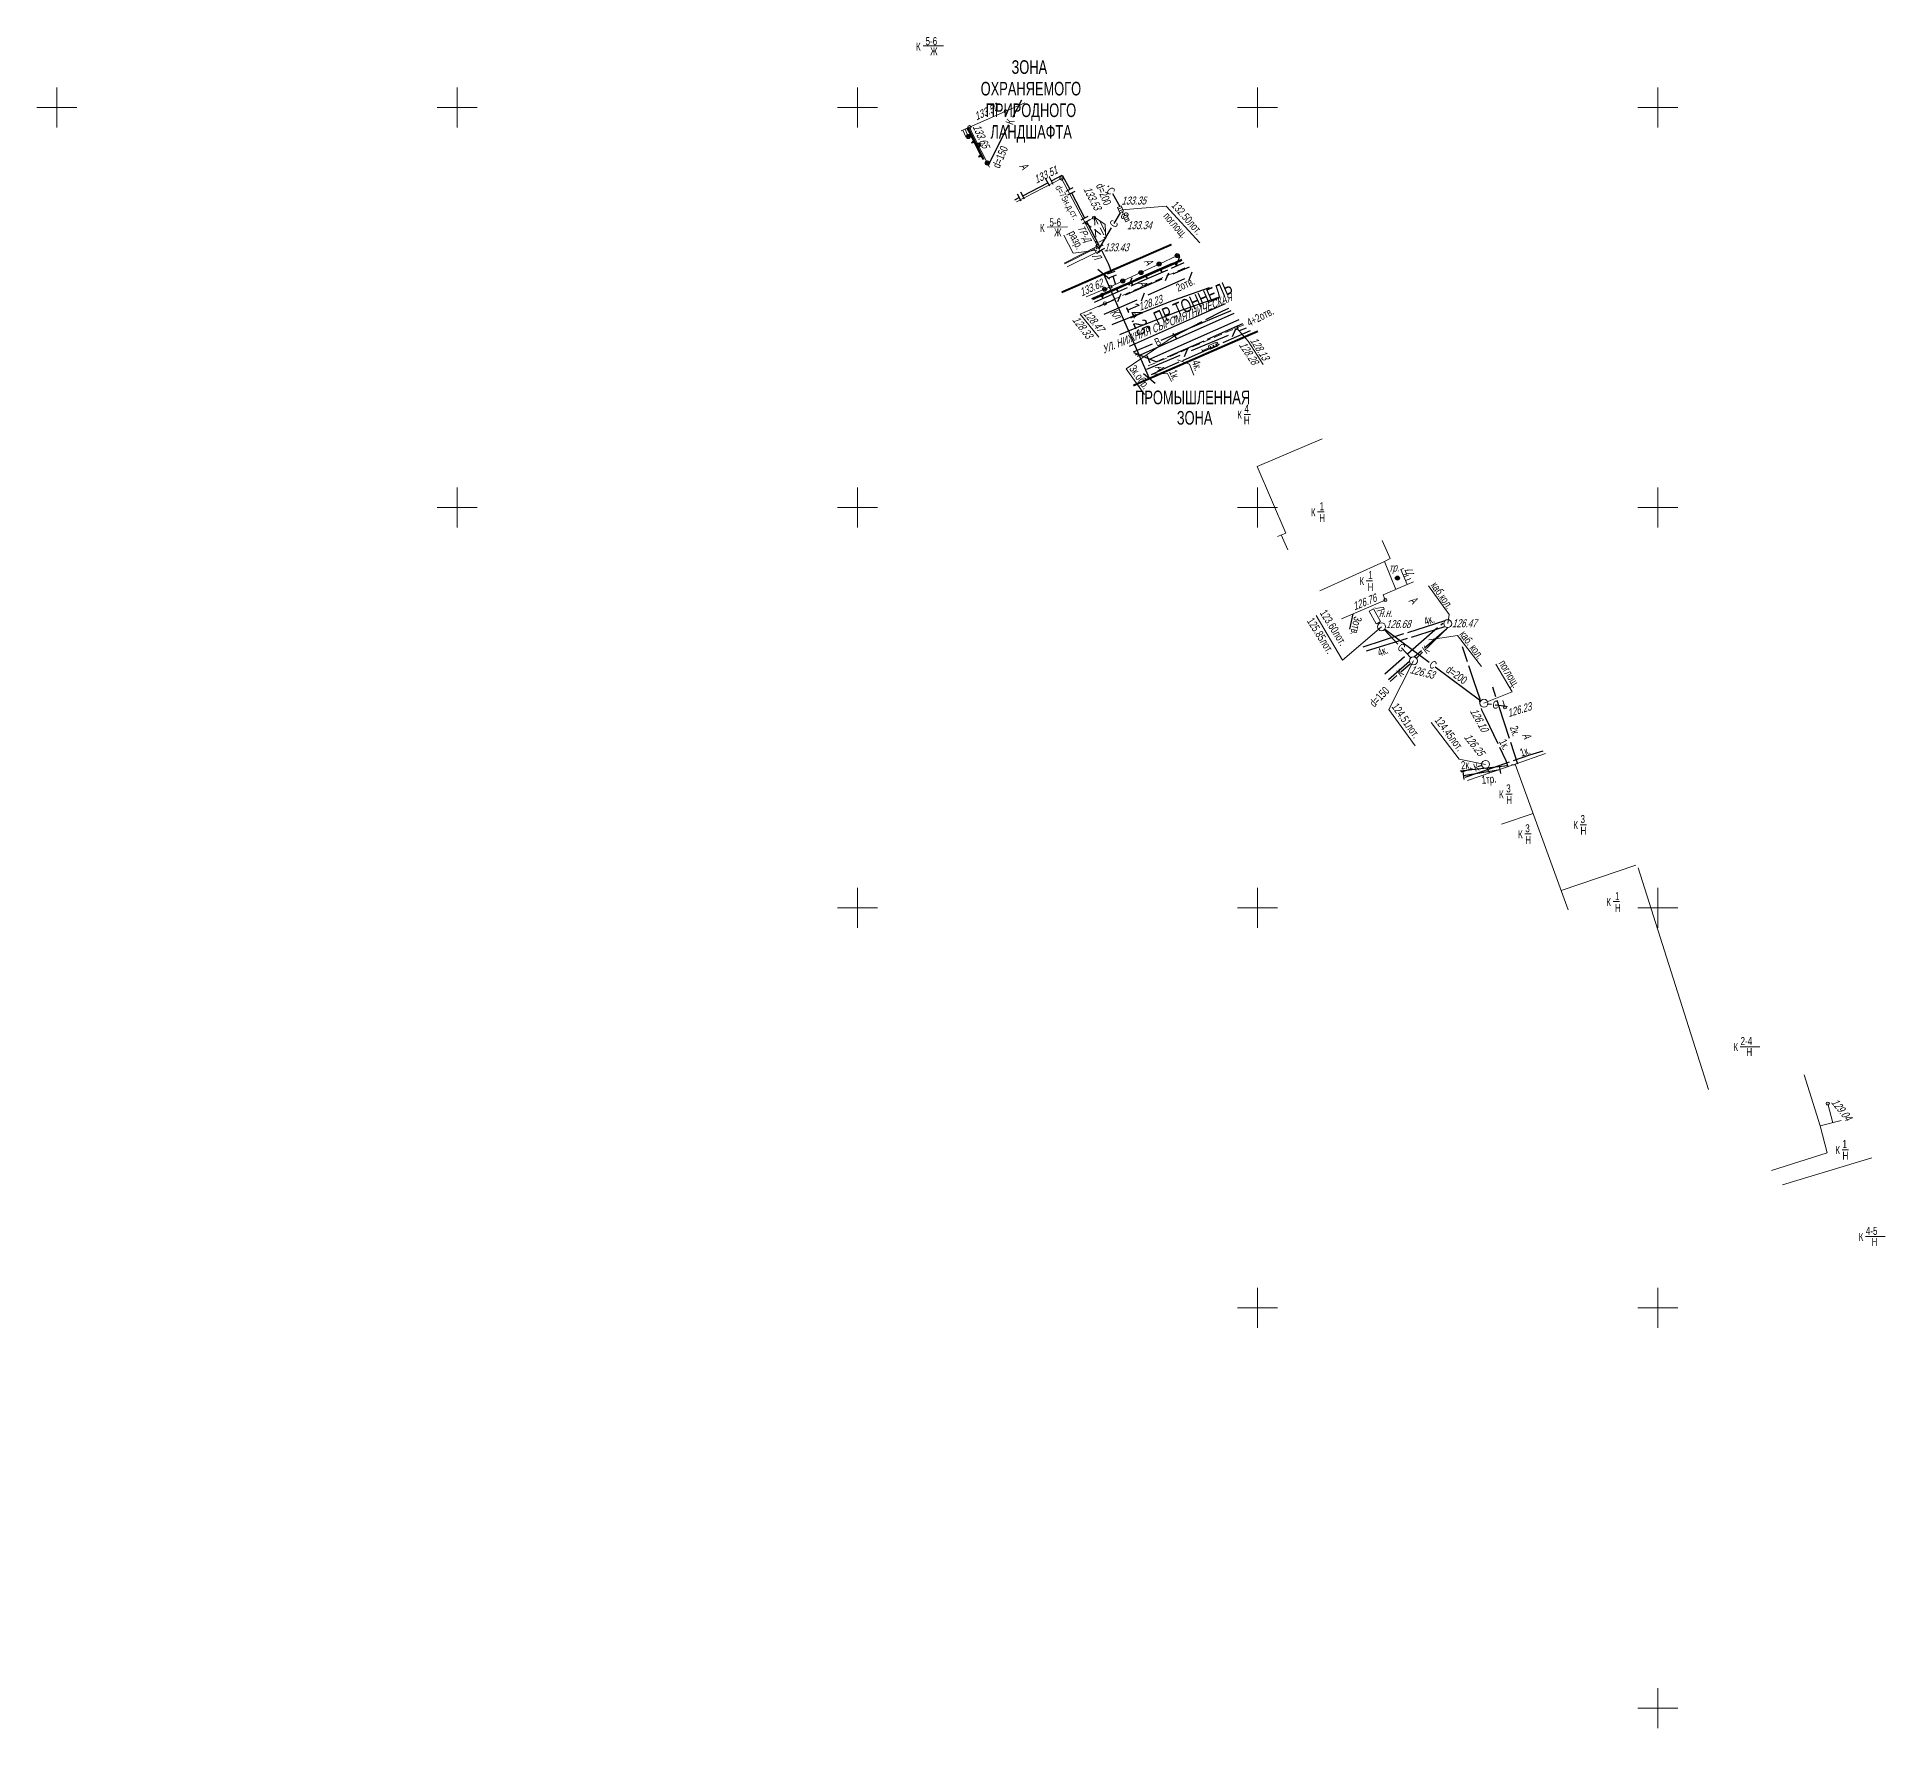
# Model space of a CAD drawing. Extents: x 10098 to 11902, y 8648 to 10202.
# Drawn here: x 10347.5 to 10578.4, y 9397.5 to 9608.8 of the extents above; entities that cross this region are included whole.
import ezdxf
from ezdxf.enums import TextEntityAlignment as Align

# ---------------------------------------------------------------- set-up
doc = ezdxf.new("R2010")
doc.units = 0
for name, color, linetype in [('1_Водопровод', 7, 'Continuous'), ('20_Строения', 7, 'Continuous'), ('21_Колодцы', 7, 'Continuous'), ('22_Столбы', 7, 'Continuous'), ('23_Ограждения', 7, 'Continuous'), ('30_ЖД_обустройства', 7, 'Continuous'), ('38_Высотные_отметки', 7, 'Continuous'), ('50_Красные_линии', 7, 'Continuous'), ('51_Сетка_координат', 7, 'Continuous'), ('52_Топонимика', 7, 'Continuous'), ('Подписи_зданий', 7, 'Continuous')]:
    doc.layers.add(name, color=color, linetype=linetype)
for name, color, linetype, lineweight in [('29_Пути', 7, 'Continuous', 30), ('2_Водосток', 30, 'Continuous', 30), ('4_Канализация', 16, 'Continuous', 30), ('5_Газопровод', 16, 'Continuous', 30), ('7_Электрокабели', 1, 'Continuous', 30), ('8_Связь', 3, 'Continuous', 30)]:
    doc.layers.add(name, color=color, linetype=linetype, lineweight=lineweight)
doc.styles.add('mggt', font='russian_1251.shx', dxfattribs={"width": 0.75, "oblique": 18, "height": 1})
doc.styles.add('Style-RUSSIAN_1251', font='RUSSIAN_1251.shx')

msp = doc.modelspace()

# ---------------------------------------------------------------- hatches: boundary and pattern name
at = {"layer": '50_Красные_линии', "linetype": 'Continuous', "lineweight": 25}
for points in [[(10488.31, 9582.6), (10487.39, 9582.2), (10487.49, 9581.98), (10488.41, 9582.38)], [(10489.2, 9582.99), (10488.31, 9582.6), (10488.41, 9582.38), (10489.3, 9582.76)], [(10482.81, 9580.21), (10481.89, 9579.81), (10481.99, 9579.58), (10482.91, 9579.98)], [(10483.72, 9580.61), (10482.81, 9580.21), (10482.91, 9579.98), (10483.82, 9580.38)], [(10484.64, 9581.01), (10483.72, 9580.61), (10483.82, 9580.38), (10484.74, 9580.78)], [(10485.56, 9581.4), (10484.64, 9581.01), (10484.74, 9580.78), (10485.66, 9581.18)], [(10486.47, 9581.8), (10485.56, 9581.4), (10485.66, 9581.18), (10486.57, 9581.58)], [(10487.39, 9582.2), (10486.47, 9581.8), (10486.57, 9581.58), (10487.49, 9581.98)], [(10477.31, 9577.81), (10476.39, 9577.41), (10476.49, 9577.18), (10477.41, 9577.58)], [(10478.22, 9578.21), (10477.31, 9577.81), (10477.41, 9577.58), (10478.32, 9577.98)], [(10479.14, 9578.61), (10478.22, 9578.21), (10478.32, 9577.98), (10479.24, 9578.38)], [(10480.06, 9579.01), (10479.14, 9578.61), (10479.24, 9578.38), (10480.16, 9578.78)], [(10480.97, 9579.41), (10480.06, 9579.01), (10480.16, 9578.78), (10481.07, 9579.18)], [(10481.89, 9579.81), (10480.97, 9579.41), (10481.07, 9579.18), (10481.99, 9579.58)], [(10476.39, 9577.41), (10475.47, 9577.01), (10475.57, 9576.78), (10476.49, 9577.18)], [(10497.25, 9570.96), (10496.33, 9570.56), (10496.43, 9570.33), (10497.35, 9570.73)], [(10498.17, 9571.36), (10497.25, 9570.96), (10497.35, 9570.73), (10498.27, 9571.13)], [(10499.08, 9571.76), (10498.17, 9571.36), (10498.27, 9571.13), (10499.18, 9571.53)], [(10499.99, 9572.15), (10499.08, 9571.76), (10499.18, 9571.53), (10500.09, 9571.92)], [(10491.75, 9568.56), (10490.83, 9568.16), (10490.93, 9567.93), (10491.85, 9568.33)], [(10492.67, 9568.96), (10491.75, 9568.56), (10491.85, 9568.33), (10492.77, 9568.73)], [(10493.58, 9569.36), (10492.67, 9568.96), (10492.77, 9568.73), (10493.68, 9569.13)], [(10494.5, 9569.76), (10493.58, 9569.36), (10493.68, 9569.13), (10494.6, 9569.53)], [(10495.42, 9570.16), (10494.5, 9569.76), (10494.6, 9569.53), (10495.52, 9569.93)], [(10496.33, 9570.56), (10495.42, 9570.16), (10495.52, 9569.93), (10496.43, 9570.33)], [(10486.25, 9566.16), (10485.33, 9565.76), (10485.43, 9565.53), (10486.35, 9565.93)], [(10487.17, 9566.56), (10486.25, 9566.16), (10486.35, 9565.93), (10487.27, 9566.33)], [(10488.08, 9566.96), (10487.17, 9566.56), (10487.27, 9566.33), (10488.18, 9566.73)], [(10489, 9567.36), (10488.08, 9566.96), (10488.18, 9566.73), (10489.1, 9567.13)], [(10489.92, 9567.76), (10489, 9567.36), (10489.1, 9567.13), (10490.02, 9567.53)], [(10490.83, 9568.16), (10489.92, 9567.76), (10490.02, 9567.53), (10490.93, 9567.93)], [(10485.33, 9565.76), (10484.42, 9565.36), (10484.52, 9565.13), (10485.43, 9565.53)]]:
    msp.add_hatch(color=8, dxfattribs=at).paths.add_polyline_path(points)

# ---------------------------------------------------------------- linework, layer by layer
at = {"layer": '1_Водопровод', "color": 8, "linetype": 'Continuous', "lineweight": 30}
for p, q in [((10490.59, 9572.04), (10496.69, 9574.63)), ((10487.95, 9570.92), (10490.59, 9572.04)), ((10484.49, 9569.46), (10486.87, 9570.47))]:
    msp.add_line(p, q, dxfattribs=at)
at = {"layer": '20_Строения', "color": 8, "linetype": 'Continuous', "lineweight": 15}
for p, q in [((10478.42, 9585.64), (10479.21, 9585.03)), ((10479.63, 9586.28), (10478.75, 9585.81)), ((10479.61, 9584.73), (10480.41, 9584.12)), ((10479.63, 9586.28), (10479.69, 9585.28)), ((10479.63, 9586.28), (10480.1, 9585.4)), ((10479.72, 9584.78), (10479.78, 9583.78)), ((10480.34, 9584.96), (10480.81, 9584.07)), ((10479.81, 9583.28), (10479.83, 9582.99)), ((10481.04, 9583.63), (10480.16, 9583.16)), ((10480.8, 9583.81), (10481.04, 9583.63))]:
    msp.add_line(p, q, dxfattribs=at)
for points in [[(10470.93, 9600.59), (10464, 9597.53)], [(10464, 9597.53), (10462.97, 9597.07)], [(10463.18, 9597.16), (10463.18, 9597.16), (10463.58, 9596.25)], [(10463.45, 9597.28), (10463.45, 9597.28), (10463.86, 9596.37)], [(10463.73, 9597.41), (10463.73, 9597.41), (10464.13, 9596.49)], [(10464, 9597.53), (10464, 9597.53), (10464.41, 9596.61)], [(10469.88, 9588.2), (10475.5, 9591.13), (10480.01, 9582.66), (10475.84, 9580.56)], [(10481.04, 9583.63), (10480.98, 9585.37), (10479.63, 9586.28)], [(10480.26, 9585.86), (10481.01, 9584.43)], [(10486.87, 9566.4), (10498.11, 9571.28), (10499.37, 9571.83)], [(10502.49, 9546.37), (10503.52, 9546.82), (10499.97, 9555.12), (10508.07, 9558.59)], [(10515.59, 9545.89), (10516.56, 9543.63), (10515.85, 9543.28), (10517.27, 9539.77)], [(10518.22, 9542.39), (10517.9, 9542.26), (10518.69, 9540.39)], [(10518.29, 9541.34), (10518.84, 9541.57)], [(10518.49, 9540.88), (10519.15, 9541.16)], [(10519.48, 9540.72), (10518.69, 9540.39)], [(10518.69, 9540.39), (10515.68, 9539.09), (10515.96, 9538.44), (10510.5, 9536.09)], [(10531.21, 9525.14), (10530.91, 9525.05), (10530.64, 9525.89)], [(10526.24, 9515.89), (10532.18, 9517.94)], [(10538.81, 9499.76), (10532.18, 9517.94), (10535.98, 9519.26)], [(10530.47, 9510.46), (10530.47, 9510.46), (10534.43, 9511.76)], [(10547.27, 9505.34), (10537.94, 9502.17)], [(10556.35, 9477.27), (10547.56, 9504.98)], [(10568.3, 9479.11), (10570.3, 9472.73), (10571.18, 9469.38), (10564.23, 9467.16)], [(10571.87, 9473.14), (10571.25, 9475.48)], [(10570.3, 9472.73), (10572.93, 9473.42)], [(10565.6, 9465.39), (10576.74, 9468.75)]]:
    msp.add_lwpolyline(points, dxfattribs=at)
at = {"layer": '20_Строения', "color": 8, "linetype": 'Continuous', "lineweight": 15, "flags": 128}
for points in [[(10464, 9597.53), (10462.97, 9597.07)], [(10503.77, 9544.73), (10502.96, 9546.58)], [(10507.77, 9539.59), (10515.85, 9543.28)]]:
    msp.add_lwpolyline(points, dxfattribs=at)
at = {"layer": '21_Колодцы', "color": 8, "lineweight": 15}
for p, q in [((10482.94, 9587.72), (10482.49, 9587.51)), ((10482.49, 9587.51), (10482.81, 9586.83)), ((10482.81, 9586.83), (10483.26, 9587.05)), ((10483.26, 9587.05), (10482.94, 9587.72)), ((10483.65, 9586.59), (10483.2, 9586.37)), ((10483.2, 9586.37), (10483.53, 9585.69)), ((10483.53, 9585.69), (10483.98, 9585.91)), ((10483.98, 9585.91), (10483.65, 9586.59)), ((10480.01, 9582.66), (10479.56, 9582.43)), ((10479.56, 9582.43), (10479.9, 9581.76)), ((10480.35, 9581.99), (10480.01, 9582.66)), ((10479.9, 9581.76), (10480.35, 9581.99))]:
    msp.add_line(p, q, dxfattribs=at)
for points in [[(10483.05, 9587.5), (10482.6, 9587.28)], [(10483.16, 9587.27), (10482.71, 9587.05)], [(10483.76, 9586.36), (10483.31, 9586.14)], [(10483.87, 9586.14), (10483.42, 9585.92)]]:
    msp.add_lwpolyline(points, dxfattribs=at)
at = {"layer": '21_Колодцы', "color": 8, "linetype": 'Continuous', "lineweight": 15}
msp.add_lwpolyline([(10513.96, 9537.06), (10514.49, 9537.35), (10515.37, 9535.77), (10514.84, 9535.48), (10513.96, 9537.06)], dxfattribs=at)
at = {"layer": '21_Колодцы', "color": 8, "linetype": 'Continuous', "lineweight": 9}
for centre in [(10515.49, 9535.11), (10523.76, 9535.5), (10519.48, 9530.85), (10528.29, 9525.55), (10528.49, 9517.91)]:
    msp.add_circle(centre, 0.5, dxfattribs=at)
at = {"layer": '22_Столбы', "color": 8, "lineweight": 30}
for radius in [0.25, 0.175, 0.1]:
    msp.add_circle((10517.48, 9541.19), radius, dxfattribs=at)
at = {"layer": '23_Ограждения', "color": 8, "linetype": 'Continuous', "lineweight": 15}
for p, q in [((10464.41, 9596.61), (10463.6, 9596.26)), ((10464.44, 9596.63), (10466.5, 9592.55)), ((10479.62, 9582.32), (10475.91, 9580.47)), ((10479.84, 9581.87), (10476.22, 9580.07)), ((10485.43, 9579.37), (10487.7, 9580.43)), ((10487.7, 9580.43), (10489.99, 9581.5)), ((10481.63, 9577.6), (10483.16, 9578.32)), ((10483.16, 9578.32), (10485.43, 9579.37)), ((10486.79, 9578.13), (10485.88, 9577.72)), ((10488.16, 9578.74), (10487.25, 9578.33)), ((10489.53, 9579.35), (10488.62, 9578.94)), ((10490.9, 9579.97), (10489.99, 9579.56)), ((10478.58, 9576.33), (10480.89, 9577.29)), ((10480.93, 9575.51), (10480.4, 9575.27)), ((10480.89, 9577.29), (10481.63, 9577.6)), ((10481.32, 9575.68), (10480.93, 9575.51)), ((10482.68, 9576.29), (10481.77, 9575.88)), ((10484.05, 9576.9), (10483.14, 9576.5)), ((10485.42, 9577.52), (10484.51, 9577.11)), ((10493.23, 9570.67), (10494.14, 9571.07)), ((10494.6, 9571.27), (10495.52, 9571.66)), ((10495.98, 9571.86), (10496.9, 9572.26)), ((10497.36, 9572.46), (10498.27, 9572.85)), ((10487.72, 9568.3), (10488.64, 9568.69)), ((10489.09, 9568.89), (10490.01, 9569.29)), ((10490.47, 9569.48), (10491.39, 9569.88)), ((10491.85, 9570.08), (10492.77, 9570.47)), ((10486.34, 9567.7), (10487.26, 9568.1))]:
    msp.add_line(p, q, dxfattribs=at)
at = {"layer": '23_Ограждения', "color": 8, "linetype": 'Continuous', "lineweight": 50}
for p, q in [((10463.97, 9597.06), (10463.78, 9597.43)), ((10464.61, 9595.77), (10463.97, 9597.06)), ((10465.51, 9593.99), (10464.61, 9595.77)), ((10465.75, 9593.5), (10465.51, 9593.99)), ((10489.73, 9580.58), (10487.9, 9579.78)), ((10490.55, 9580.94), (10489.73, 9580.58)), ((10484.23, 9578.17), (10482.4, 9577.37)), ((10486.06, 9578.98), (10484.23, 9578.17)), ((10487.9, 9579.78), (10486.06, 9578.98)), ((10482.4, 9577.37), (10479.36, 9576.05))]:
    msp.add_line(p, q, dxfattribs=at)
at = {"layer": '23_Ограждения', "color": 8, "linetype": 'Continuous', "lineweight": 30}
for p, q in [((10464.57, 9595.86), (10464.25, 9595.59)), ((10464.25, 9595.59), (10464.66, 9595.68)), ((10465.46, 9594.08), (10465.15, 9593.81)), ((10465.15, 9593.81), (10465.55, 9593.9)), ((10489.64, 9580.54), (10489.89, 9580.21)), ((10489.89, 9580.21), (10489.82, 9580.62)), ((10484.14, 9578.14), (10484.39, 9577.81)), ((10484.39, 9577.81), (10484.32, 9578.22)), ((10485.97, 9578.94), (10486.22, 9578.61)), ((10486.22, 9578.61), (10486.16, 9579.02)), ((10487.8, 9579.74), (10488.06, 9579.41)), ((10488.06, 9579.41), (10487.99, 9579.82)), ((10480.41, 9576.5), (10480.66, 9576.17)), ((10480.66, 9576.17), (10480.59, 9576.58)), ((10482.31, 9577.33), (10482.56, 9577.01)), ((10482.56, 9577.01), (10482.49, 9577.41))]:
    msp.add_line(p, q, dxfattribs=at)
for centre, radius in [((10463.86, 9596.37), 0.25), ((10463.86, 9596.37), 0.125), ((10465.12, 9595.29), 0.25), ((10465.12, 9595.29), 0.125), ((10466.24, 9593.06), 0.25), ((10466.24, 9593.06), 0.125), ((10487.7, 9580.43), 0.25), ((10487.7, 9580.43), 0.125), ((10489.96, 9581.49), 0.25), ((10489.96, 9581.49), 0.125), ((10483.16, 9578.32), 0.25), ((10483.16, 9578.32), 0.125), ((10485.43, 9579.37), 0.25), ((10485.43, 9579.37), 0.125), ((10480.88, 9577.29), 0.25), ((10480.88, 9577.29), 0.125)]:
    msp.add_circle(centre, radius, dxfattribs=at)
at = {"layer": '29_Пути', "color": 8, "linetype": 'Continuous', "lineweight": 30}
for points in [[(10481.84, 9572.86), (10484.64, 9574.02), (10489.51, 9575.92), (10493.98, 9577.51)], [(10482.81, 9571.61), (10485.21, 9572.61), (10490.04, 9574.5), (10495.17, 9576.31)], [(10495.96, 9575.45), (10483.97, 9570.12)], [(10497.03, 9574.26), (10484.94, 9568.89)]]:
    msp.add_lwpolyline(points, dxfattribs=at)
at = {"layer": '2_Водосток', "color": 8, "linetype": 'Continuous', "lineweight": 30}
for p, q in [((10481.29, 9590.22), (10481.37, 9590.09)), ((10481.86, 9589.24), (10482.78, 9587.64)), ((10481.73, 9584.96), (10480.18, 9582.32)), ((10482.84, 9586.84), (10482.04, 9585.48)), ((10515.88, 9534.71), (10517.53, 9532.94)), ((10515.92, 9534.8), (10521.43, 9530.68)), ((10517.97, 9532.46), (10519.14, 9531.21)), ((10522.2, 9530.1), (10527.89, 9525.85)), ((10528.79, 9525.48), (10529.23, 9525.42)), ((10529.69, 9525.36), (10530.82, 9525.22))]:
    msp.add_line(p, q, dxfattribs=at)
for points in [[(10483.04, 9586.94), (10483.15, 9586.8)], [(10483.28, 9586.66), (10483.43, 9586.48)], [(10515.11, 9535.44), (10514.98, 9535.56)], [(10515.27, 9535.56), (10515.18, 9535.67)]]:
    msp.add_lwpolyline(points, dxfattribs=at)
at = {"layer": '2_Водосток', "color": 8, "linetype": 'Continuous', "lineweight": 15}
for points in [[(10483.06, 9587.22), (10488.58, 9587.66), (10492.8, 9583.09)], [(10475.79, 9584.04), (10476.97, 9581.78), (10479.93, 9582.17)], [(10515.49, 9535.11), (10510.62, 9530.92), (10507.33, 9536.52)], [(10528.29, 9525.55), (10531.83, 9526.96), (10529.77, 9530.45)]]:
    msp.add_lwpolyline(points, dxfattribs=at)
at = {"layer": '30_ЖД_обустройства', "color": 8, "lineweight": 15}
for p, q in [((10493.02, 9569.77), (10493.19, 9569.41)), ((10493.1, 9569.59), (10493.92, 9569.97)), ((10493.93, 9570.26), (10494.82, 9570.68)), ((10494.14, 9569.81), (10495.03, 9570.22))]:
    msp.add_line(p, q, dxfattribs=at)
at = {"layer": '30_ЖД_обустройства', "color": 8, "lineweight": 9}
for centre in [(10494.12, 9570.07), (10494.48, 9570.24), (10494.84, 9570.41)]:
    msp.add_circle(centre, 0.05, dxfattribs=at)
for centre, start, end in [((10494.19, 9570.1), 148.7254, 261.6108), ((10494.78, 9570.38), 328.7254, 81.6108)]:
    msp.add_arc(centre, 0.3, start, end, dxfattribs=at)
at = {"layer": '38_Высотные_отметки', "color": 8, "linetype": 'Continuous', "lineweight": 15}
msp.add_lwpolyline([(10480.93, 9575.51), (10477.83, 9574.16), (10480.15, 9571.29)], dxfattribs=at)
at = {"layer": '38_Высотные_отметки', "color": 8, "linetype": 'Continuous', "lineweight": 15, "elevation": 128.28}
msp.add_lwpolyline([(10497.36, 9572.46), (10498.82, 9570.81), (10500.69, 9567.9)], dxfattribs=at)
at = {"layer": '38_Высотные_отметки', "color": 8, "lineweight": 9}
for centre in [(10468.54, 9599.5, 133.5), (10464, 9597.53, 133.5), (10466.18, 9593.14, 133.5), (10475.5, 9591.13, 133.51), (10479.57, 9586.23, 133.53), (10480.01, 9582.66, 133.43), (10481.63, 9577.6, 133.62), (10480.59, 9576.58, 128.5), (10480.93, 9575.51, 128.33), (10484.64, 9574.02, 128.23), (10497.36, 9572.46), (10515.97, 9538.45, 126.76), (10530.91, 9525.05, 126.23), (10571.24, 9475.52, 129.04)]:
    msp.add_circle(centre, 0.2, dxfattribs=at)
at = {"layer": '4_Канализация', "color": 8, "linetype": 'Continuous', "lineweight": 30}
for p, q in [((10469.43, 9598.78), (10470.57, 9600.94)), ((10466.34, 9592.75), (10468.81, 9597.6)), ((10468.81, 9597.6), (10468.93, 9597.83)), ((10521.09, 9532.4), (10523.78, 9535.01)), ((10519.84, 9531.2), (10520.61, 9531.94)), ((10517.91, 9529.46), (10519.11, 9530.52)), ((10516.58, 9528.29), (10517.42, 9529.03))]:
    msp.add_line(p, q, dxfattribs=at)
at = {"layer": '4_Канализация', "color": 8, "linetype": 'Continuous', "lineweight": 15}
for points in [[(10519.48, 9530.85), (10516.42, 9524.79), (10519.7, 9520.23)], [(10528.49, 9517.91), (10525.17, 9518.57), (10521.69, 9523.14)]]:
    msp.add_lwpolyline(points, dxfattribs=at)
at = {"layer": '4_Канализация', "color": 8, "linetype": 'Continuous', "lineweight": 30, "flags": 128}
for points in [[(10528.01, 9517.76), (10527.49, 9517.59)], [(10526.8, 9517.37), (10525.43, 9516.94)], [(10528.98, 9516.81), (10528.69, 9517.45)]]:
    msp.add_lwpolyline(points, dxfattribs=at)
at = {"layer": '50_Красные_линии', "color": 8, "linetype": 'Continuous', "lineweight": 25}
for p, q in [((10480.05, 9579.79), (10481.51, 9578.57)), ((10486.48, 9566.12), (10480.78, 9579.18)), ((10487.21, 9565.51), (10485.75, 9566.73))]:
    msp.add_line(p, q, dxfattribs=at)
at = {"layer": '51_Сетка_координат', "color": 8, "lineweight": 15}
for points in [[(10350, 9602.5), (10350, 9597.5)], [(10400, 9602.5), (10400, 9597.5)], [(10450, 9602.5), (10450, 9597.5)], [(10500, 9602.5), (10500, 9597.5)], [(10550, 9602.5), (10550, 9597.5)], [(10347.5, 9600), (10352.5, 9600)], [(10397.5, 9600), (10402.5, 9600)], [(10447.5, 9600), (10452.5, 9600)], [(10497.5, 9600), (10502.5, 9600)], [(10547.5, 9600), (10552.5, 9600)], [(10400, 9552.5), (10400, 9547.5)], [(10450, 9552.5), (10450, 9547.5)], [(10500, 9552.5), (10500, 9547.5)], [(10550, 9552.5), (10550, 9547.5)], [(10397.5, 9550), (10402.5, 9550)], [(10447.5, 9550), (10452.5, 9550)], [(10497.5, 9550), (10502.5, 9550)], [(10547.5, 9550), (10552.5, 9550)], [(10450, 9502.5), (10450, 9497.5)], [(10500, 9502.5), (10500, 9497.5)], [(10550, 9502.5), (10550, 9497.5)], [(10447.5, 9500), (10452.5, 9500)], [(10497.5, 9500), (10502.5, 9500)], [(10547.5, 9500), (10552.5, 9500)], [(10500, 9452.5), (10500, 9447.5)], [(10550, 9452.5), (10550, 9447.5)], [(10497.5, 9450), (10502.5, 9450)], [(10547.5, 9450), (10552.5, 9450)], [(10550, 9402.5), (10550, 9397.5)], [(10547.5, 9400), (10552.5, 9400)]]:
    msp.add_lwpolyline(points, dxfattribs=at)
at = {"layer": '5_Газопровод', "color": 8, "linetype": 'Continuous', "lineweight": 30}
for p, q in [((10470.9, 9588.52), (10470.43, 9589.4)), ((10470.66, 9588.96), (10473.8, 9590.6)), ((10474.03, 9590.16), (10473.56, 9591.05)), ((10474.47, 9590.39), (10474.01, 9591.28)), ((10476.08, 9589.54), (10476.97, 9590)), ((10476.31, 9589.1), (10477.2, 9589.56)), ((10476.76, 9589.33), (10478.4, 9586.19)), ((10469.69, 9588.45), (10470.22, 9588.73)), ((10470.45, 9588.28), (10469.99, 9589.17)), ((10477.95, 9585.96), (10478.84, 9586.43)), ((10478.19, 9585.52), (10479.07, 9585.98)), ((10478.63, 9585.75), (10480.27, 9582.62)), ((10479.83, 9582.38), (10480.71, 9582.85)), ((10480.06, 9581.94), (10480.94, 9582.4)), ((10480.5, 9582.17), (10481.39, 9580.4)), ((10481.39, 9580.4), (10481.74, 9579.38)), ((10481.26, 9579.2), (10482.2, 9579.55)), ((10481.43, 9578.73), (10482.37, 9579.08)), ((10481.9, 9578.91), (10482.26, 9577.87))]:
    msp.add_line(p, q, dxfattribs=at)
at = {"layer": '5_Газопровод', "color": 8, "linetype": 'Continuous', "lineweight": 30, "flags": 128}
msp.add_lwpolyline([(10474.24, 9590.84), (10475.6, 9591.55), (10476.53, 9589.77)], dxfattribs=at)
at = {"layer": '7_Электрокабели', "color": 8, "linetype": 'Continuous', "lineweight": 30}
for p, q in [((10489.25, 9579.93), (10490.85, 9580.64)), ((10484.22, 9577.71), (10485.59, 9578.32)), ((10485.59, 9578.32), (10488.79, 9579.73)), ((10479.63, 9575.69), (10483.76, 9577.51)), ((10486.4, 9568.52), (10497.71, 9573.5)), ((10489.64, 9571.47), (10493.09, 9573.27)), ((10493.54, 9573.5), (10495.57, 9574.55)), ((10495.57, 9574.55), (10496.43, 9574.93)), ((10488.74, 9568.82), (10493.31, 9570.85)), ((10489.91, 9571.1), (10489.45, 9571.74)), ((10493.76, 9571.06), (10498.15, 9573.01)), ((10499.07, 9572.08), (10495.67, 9570.58)), ((10484.54, 9569.39), (10487.37, 9568.21)), ((10486.6, 9568.06), (10486.2, 9568.98)), ((10487.37, 9568.21), (10488.28, 9568.62)), ((10495.21, 9570.38), (10490.63, 9568.36)), ((10488.58, 9567.45), (10486.72, 9566.6)), ((10490.18, 9568.16), (10488.58, 9567.45)), ((10513.2, 9532.62), (10518.29, 9534.25)), ((10522.5, 9534.96), (10518.74, 9531.67)), ((10518.77, 9534.4), (10523.46, 9535.9)), ((10519.22, 9533.83), (10523.42, 9535.13)), ((10520.87, 9532.47), (10523.59, 9534.85)), ((10523.14, 9535.52), (10522.88, 9535.29)), ((10523.26, 9535.7), (10523.26, 9535.7)), ((10513.62, 9532.09), (10518.74, 9533.68)), ((10519.58, 9531.34), (10520.49, 9532.14)), ((10525.56, 9532.65), (10526.19, 9530.76)), ((10518.36, 9531.34), (10515.89, 9529.17)), ((10516.38, 9528.54), (10518.98, 9530.82)), ((10526.36, 9530.29), (10527, 9528.39)), ((10527, 9528.39), (10527.77, 9526.1)), ((10529.36, 9527.6), (10529.75, 9526.41)), ((10527.77, 9526.1), (10527.75, 9525.7)), ((10527.92, 9524.9), (10527.98, 9524.75)), ((10527.98, 9524.75), (10528.42, 9523.83)), ((10529.9, 9525.93), (10530.16, 9525.13)), ((10530.16, 9525.13), (10531.44, 9521.17)), ((10528.42, 9523.83), (10530.02, 9520.53)), ((10530.24, 9520.08), (10531.04, 9518.42)), ((10531.59, 9520.7), (10532.46, 9518)), ((10525.3, 9517.1), (10531.24, 9517.79)), ((10529.35, 9517.5), (10531.49, 9518.24)), ((10530.38, 9516.79), (10530.24, 9517.79)), ((10531.04, 9518.42), (10531.27, 9517.63)), ((10531.73, 9517.85), (10532.12, 9517.89)), ((10531.96, 9518.4), (10534, 9519.11)), ((10534, 9519.11), (10535.69, 9519.62)), ((10525.82, 9516.02), (10525.69, 9517.01)), ((10525.75, 9516.52), (10530.31, 9517.29)), ((10525.92, 9516.31), (10529.35, 9517.5))]:
    msp.add_line(p, q, dxfattribs=at)
at = {"layer": '7_Электрокабели', "color": 8, "linetype": 'Continuous', "lineweight": 15}
msp.add_line((10489.45, 9571.74), (10489.64, 9571.47), dxfattribs=at)
for points in [[(10485.87, 9564.15), (10483.59, 9567.35), (10489.64, 9571.47)], [(10490, 9568.48), (10491.48, 9567.91), (10492.06, 9566.55)], [(10486.95, 9566.67), (10488.74, 9566.75), (10489.23, 9565.77)], [(10523.76, 9535.5), (10523.93, 9536.65), (10521.34, 9540.24)], [(10521.4, 9533.46), (10524.97, 9534.03), (10527.96, 9530.15)]]:
    msp.add_lwpolyline(points, dxfattribs=at)
at = {"layer": '7_Электрокабели', "color": 8, "linetype": 'Continuous', "lineweight": 30}
msp.add_lwpolyline([(10484.77, 9569.09), (10484.95, 9569.18)], dxfattribs=at)
at = {"layer": '8_Связь', "color": 8, "linetype": 'Continuous', "lineweight": 30}
for p, q in [((10484.8, 9578.53), (10489.38, 9580.54)), ((10491.45, 9580.04), (10489.4, 9579.16)), ((10490.26, 9581.33), (10489.88, 9580.34)), ((10479.3, 9576.12), (10483.43, 9577.93)), ((10488.03, 9578.56), (10483.44, 9576.56)), ((10484.31, 9578.72), (10483.92, 9577.74)), ((10486.33, 9576.59), (10490.9, 9578.61)), ((10488.52, 9578.36), (10488.91, 9579.35)), ((10491.78, 9579.41), (10491.4, 9578.42)), ((10482.07, 9575.96), (10480.09, 9575.1)), ((10480.84, 9574.15), (10484.96, 9575.98)), ((10482.56, 9575.77), (10482.95, 9576.75)), ((10485.84, 9576.78), (10485.46, 9575.79)), ((10491.73, 9569.62), (10496.35, 9571.53)), ((10497.25, 9572.31), (10496.84, 9571.33)), ((10497.74, 9572.11), (10498.63, 9572.48)), ((10486.17, 9567.31), (10490.35, 9569.04)), ((10491.24, 9569.82), (10490.84, 9568.84)), ((10511.9, 9536.71), (10511.5, 9534.81))]:
    msp.add_line(p, q, dxfattribs=at)
at = {"layer": 'Подписи_зданий', "color": 8, "linetype": 'Continuous', "lineweight": 15}
for p, q in [((10498.31, 9561.65), (10499.11, 9561.65)), ((10507.51, 9549.47), (10508.31, 9549.47)), ((10513.57, 9540.86), (10514.37, 9540.86)), ((10531.02, 9514.21), (10531.82, 9514.21)), ((10533.4, 9509.23), (10534.2, 9509.23)), ((10540.3, 9510.38), (10541.1, 9510.38)), ((10544.42, 9500.76), (10545.22, 9500.76)), ((10560.3, 9482.64), (10562.75, 9482.64)), ((10573.03, 9469.77), (10573.83, 9469.77)), ((10575.95, 9458.92), (10578.4, 9458.92))]:
    msp.add_line(p, q, dxfattribs=at)
at = {"layer": 'Подписи_зданий', "color": 8, "lineweight": 15}
for points in [[(10460.77, 9607.71), (10458.22, 9607.7)], [(10476.25, 9585.07), (10473.7, 9585.06)]]:
    msp.add_lwpolyline(points, dxfattribs=at)

# ---------------------------------------------------------------- texts
at = {"layer": '1_Водопровод', "color": 8, "linetype": 'Continuous', "lineweight": 15, "style": 'mggt', "width": 0.75}
msp.add_text('В                   ', height=1, rotation=25.7053, dxfattribs=at).set_placement((10487.43, 9570.12))
at = {"layer": '2_Водосток', "color": 8, "linetype": 'Continuous', "lineweight": 15, "style": 'mggt', "width": 0.75}
for s, rotation, p in [('d=200', 292.0619, (10479.79, 9590.27)), ('С                   ', 304.7551, (10481.06, 9589.59)), ('132.50лот.', 311.4345, (10489.18, 9587.71)), ('разр.', 296.7933, (10476.33, 9584.31)), ('С                   ', 55.7375, (10482.25, 9584.89)), ('С                   ', 304.7551, (10482.78, 9586.5)), ('поглощ.', 311.4345, (10488.14, 9586.37)), ('125.85лот.', 301.9991, (10506.13, 9535.83)), ('123.60лот.', 301.9991, (10507.74, 9536.83)), ('С                   ', 324.2449, (10517.39, 9532.32)), ('С                   ', 324.2449, (10521.34, 9530.17)), ('d=200', 323.9771, (10523.46, 9529.53)), ('поглощ.', 300.8057, (10530.08, 9530.57)), ('С                   ', 352.7758, (10529.32, 9524.92))]:
    msp.add_text(s, height=1, rotation=rotation, dxfattribs=at).set_placement(p)
at = {"layer": '38_Высотные_отметки', "color": 8, "lineweight": 15, "style": 'mggt', "oblique": 18, "width": 0.75}
for s, rotation, p in [('133.50    ', 24.3661, (10464.88, 9598.37, 133.5)), ('133.65', 294.1124, (10464.38, 9597.61, 133.5)), ('133.51    ', 26.0899, (10472.36, 9590.47, 133.51)), ('133.53    ', 297.5946, (10478.21, 9589.79, 133.53)), ('133.62    ', 25.0919, (10478.03, 9576.37, 133.62)), ('128.23    ', 19.8053, (10485.31, 9574.58, 128.23)), ('128.33    ', 307.5733, (10476.8, 9573.44, 128.33)), ('128.47    ', 309.8731, (10478.18, 9574.18, 128.47)), ('128.13    ', 302.6575, (10499.02, 9570.88, 128.13)), ('128.28    ', 303.4196, (10497.63, 9570.32, 128.28)), ('126.76    ', 22.1726, (10512.12, 9537.15, 126.76)), ('126.53    ', 345.5036, (10518.97, 9529.34, 126.53)), ('126.10    ', 299.1237, (10526.5, 9524.57, 126.1)), ('126.23    ', 17.0981, (10531.37, 9523.81, 126.23)), ('126.25    ', 308.2009, (10525.74, 9521.29, 126.25)), ('129.04    ', 308.4675, (10571.61, 9475.67, 129.04))]:
    msp.add_text(s, height=1, rotation=rotation, dxfattribs=at).set_placement(p)
for s, p in [('133.35    ', (10482.99, 9587.87, 133.35)), ('133.34    ', (10483.7, 9584.79, 133.34)), ('133.43    ', (10480.82, 9582.02, 133.43)), ('н.н.', (10515.15, 9536.35, 126.68)), ('126.68    ', (10516.04, 9534.95, 126.68)), ('126.47    ', (10524.3, 9535.05, 126.47))]:
    msp.add_text(s, height=1, dxfattribs=at).set_placement(p)
at = {"layer": '4_Канализация', "color": 8, "linetype": 'Continuous', "lineweight": 15, "style": 'mggt', "width": 0.75}
for s, rotation, p in [('К                   ', 68.9433, (10469.43, 9597.75)), ('d=150', 66.9349, (10467.75, 9592.32)), ('К', 37.3233, (10521.07, 9531.67)), ('К', 37.3233, (10517.88, 9528.78)), ('d=150', 45.8719, (10514.59, 9525)), ('124.51лот.', 305.0735, (10516.71, 9525.11)), ('124.45лот.', 307.1335, (10522.07, 9523.41)), ('К                   ', 19.5128, (10527.21, 9516.99))]:
    msp.add_text(s, height=1, rotation=rotation, dxfattribs=at).set_placement(p)
at = {"layer": '50_Красные_линии', "color": 8, "linetype": 'Continuous', "lineweight": 53, "style": 'Style-RUSSIAN_1251', "width": 0.705883}
for s, p in [('ЗОНА', (10471.49, 9605.05)), (' ОХРАНЯЕМОГО', (10471.46, 9602.35)), (' ПРИРОДНОГО', (10471.46, 9599.65)), (' ЛАНДШАФТА', (10471.49, 9596.95))]:
    msp.add_text(s, height=1.7, dxfattribs=at).set_placement(p, align=Align.MIDDLE_CENTER)
msp.add_text('ПР.ТОННЕЛЬ', height=1.7, rotation=23.5625, dxfattribs=at).set_placement((10492.27, 9574.84), align=Align.CENTER)
at = {"layer": '50_Красные_линии', "color": 8, "linetype": 'Continuous', "lineweight": 53, "style": 'Style-RUSSIAN_1251', "width": 0.705882}
msp.add_text('14.25', height=1.7, rotation=293.5623, dxfattribs=at).set_placement((10484.28, 9575.41), align=Align.MIDDLE_LEFT)
at = {"layer": '50_Красные_линии', "color": 8, "linetype": 'Continuous', "lineweight": 53, "style": 'Style-RUSSIAN_1251', "width": 0.705883}
for s, p in [('ПРОМЫШЛЕННАЯ ', (10492.11, 9562.92)), ('ЗОНА', (10492.14, 9560.37))]:
    msp.add_text(s, height=1.7, dxfattribs=at).set_placement(p, align=Align.CENTER)
at = {"layer": '52_Топонимика', "color": 8, "lineweight": 15, "style": 'mggt', "oblique": 18, "width": 0.75}
for s, rotation, p in [('А', 309.8841, (10470.2, 9592.64)), ('Л', 302.9283, (10479.3, 9581.43)), ('А', 305.0383, (10485.77, 9580.74)), ('Кл', 309.4233, (10481.52, 9574.37)), ('тр.', 2.3297, (10516.4, 9541.97)), ('Ц', 290, (10518.33, 9542.29)), ('А', 319.4326, (10518.85, 9538.31)), ('Л', 302.9283, (10514.6, 9537.5)), ('А', 296.2207, (10533.02, 9521.61))]:
    msp.add_text(s, height=1, rotation=rotation, dxfattribs=at).set_placement(p)
at = {"layer": '52_Топонимика', "color": 8, "linetype": 'Continuous', "lineweight": 15, "style": 'mggt', "oblique": 18, "width": 0.75}
for s, height, rotation, p in [('ТР-Д', 0.9, 297.6175, (10477.46, 9584.99)), ('А', 1, 302.2516, (10485.05, 9578.05)), ('А', 1, 302.2516, (10487.14, 9567.57))]:
    msp.add_text(s, height=height, rotation=rotation, dxfattribs=at).set_placement(p)
at = {"layer": '52_Топонимика', "color": 8, "lineweight": 30, "style": 'mggt', "oblique": 18, "width": 0.75}
msp.add_text('УЛ. НИЖНЯЯ СЫРОМЯТНИЧЕСКАЯ', height=1, rotation=22.3583, dxfattribs=at).set_placement((10480.81, 9569.25))
at = {"layer": '5_Газопровод', "color": 8, "linetype": 'Continuous', "lineweight": 15, "style": 'mggt', "width": 0.75}
msp.add_text('d=75н.д.ст.', height=0.8, rotation=299.3576, dxfattribs=at).set_placement((10474.69, 9590.02))
at = {"layer": '7_Электрокабели', "color": 8, "linetype": 'Continuous', "lineweight": 15, "style": 'mggt', "width": 0.75}
for s, rotation, p in [('3к.обр.', 305.6245, (10483.92, 9567.33)), ('1к.', 291.7962, (10488.93, 9566.98)), ('4к.', 289.8405, (10491.77, 9568.2)), ('каб.кол.', 304.1909, (10521.6, 9540.28)), ('4к.', 18.6956, (10521, 9535.28)), ('каб. кол.', 306.9233, (10525.16, 9534.14)), ('4к.', 22.1122, (10515.23, 9531.36)), ('1к.', 295.8238, (10530.14, 9520.76)), ('2к.', 4.8037, (10525.46, 9517.29)), ('1к.', 17.6891, (10532.97, 9518.87)), ('1тр.', 4.8037, (10528.03, 9515.48))]:
    msp.add_text(s, height=1, rotation=rotation, dxfattribs=at).set_placement(p)
msp.add_text('2к.', height=1, rotation=287.8186, dxfattribs=at).set_placement((10532.18, 9522.09), align=Align.MIDDLE_CENTER)
at = {"layer": '8_Связь', "color": 8, "linetype": 'Continuous', "lineweight": 15, "style": 'mggt', "width": 0.75}
for s, rotation, p in [('2отв.', 24.4627, (10490.08, 9576.95)), ('4+2отв.', 27.2897, (10499, 9572.6))]:
    msp.add_text(s, height=1, rotation=rotation, dxfattribs=at).set_placement(p)
msp.add_text('3отв.', height=1, rotation=257.3027, dxfattribs=at).set_placement((10512.31, 9535.18), align=Align.MIDDLE_CENTER)
at = {"layer": 'Подписи_зданий', "color": 8, "lineweight": 15, "style": 'mggt', "width": 0.75}
for s, p in [('К', (10457.33, 9607.09)), ('5-6', (10458.52, 9607.79)), ('Ж', (10459.1, 9606.52)), ('К', (10472.81, 9584.45)), ('5-6', (10474, 9585.15)), ('Ж', (10474.58, 9583.88))]:
    msp.add_text(s, height=1, dxfattribs=at).set_placement(p)
at = {"layer": 'Подписи_зданий', "color": 8, "linetype": 'Continuous', "lineweight": 15, "style": 'mggt', "width": 0.75}
for s, p in [('К', (10497.46, 9561.1)), ('4', (10498.36, 9561.85)), ('Н', (10498.28, 9560.4)), ('1', (10507.76, 9549.67)), ('К', (10506.66, 9548.92)), ('Н', (10507.72, 9548.21)), ('К', (10512.72, 9540.31)), ('1', (10513.82, 9541.06)), ('Н', (10513.75, 9539.56)), ('3', (10531.07, 9514.41)), ('К', (10530.17, 9513.66)), ('Н', (10531.07, 9512.96)), ('К', (10539.45, 9509.83)), ('3', (10540.35, 9510.58)), ('К', (10532.55, 9508.68)), ('3', (10533.45, 9509.43)), ('Н', (10533.45, 9507.98)), ('Н', (10540.35, 9509.13)), ('1', (10544.67, 9500.96)), ('К', (10543.57, 9500.21)), ('Н', (10544.65, 9499.46)), ('К', (10559.45, 9482.09)), ('2-4', (10560.35, 9482.84)), ('Н', (10561.08, 9481.47)), ('К', (10572.18, 9469.22)), ('1', (10573.08, 9469.97)), ('Н', (10573.08, 9468.52)), ('4-5', (10576, 9459.12)), ('К', (10575.1, 9458.37)), ('Н', (10576.72, 9457.75))]:
    msp.add_text(s, height=1, dxfattribs=at).set_placement(p)

doc.saveas('drawing.dxf')
